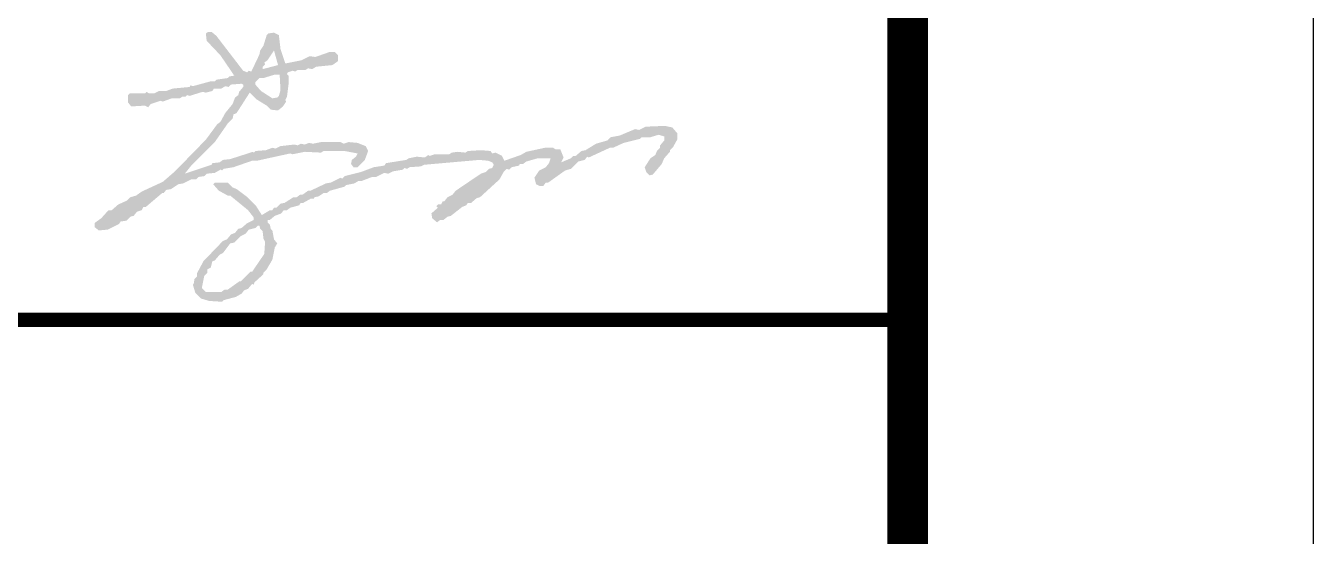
# Model space of a CAD drawing. Extents: x 3002737 to 4077523, y -995787 to -7267.
# Drawn here: x 3113661 to 3116835, y -983521 to -982261 of the extents above; entities that cross this region are included whole.
import ezdxf

# ---------------------------------------------------------------- set-up
doc = ezdxf.new("R2010")
doc.units = 0
doc.header["$LTSCALE"] = 1000
doc.header["$MEASUREMENT"] = 0
doc.layers.get('0').update_dxf_attribs({"linetype": 'CONTINUOUS'})
doc.layers.add('!!电气', color=1, linetype='CONTINUOUS')
doc.layers.add('yichutu', color=7, linetype='CONTINUOUS', true_color=0xffffff, plot=False)
doc.layers.add('图框', color=147, linetype='CONTINUOUS', lineweight=20)

# ---------------------------------------------------------------- blocks, each defined once
blk = doc.blocks.new('A$C086A1D60')
at = {"linetype": 'Continuous'}
h = blk.add_hatch(color=0, dxfattribs=at)
h.dxf.hatch_style = 1
h.paths.add_polyline_path([(5409.8, 11418.7), (5409.8, 11424.7), (5415.8, 11430.7), (5413.8, 11434.7), (5421.8, 11440.7), (5437.8, 11464.7), (5447.8, 11428.7)], flags=16)
h.paths.add_polyline_path([(5391.8, 11380.7), (5391.8, 11386.7), (5401.8, 11396.7), (5411.8, 11396.7), (5437.8, 11404.7), (5451.8, 11404.7), (5453.8, 11366.7), (5449.8, 11352.7), (5445.8, 11348.7), (5433.8, 11346.7), (5405.8, 11364.7)], flags=16)
h.paths.add_polyline_path([(5259.8, 10878.7), (5265.8, 10908.7), (5273.8, 10916.7), (5273.8, 10924.7), (5281.8, 10928.7), (5285.8, 10944.7), (5291.8, 10946.7), (5303.8, 10960.7), (5311.8, 10964.7), (5329.8, 10988.7), (5339.8, 10990.7), (5355.8, 11006.7), (5367.8, 11012.7), (5375.8, 11022.7), (5391.8, 11026.7), (5397.8, 11032.7), (5401.8, 11032.7), (5403.8, 11024.7), (5409.8, 11018.7), (5411.8, 11000.7), (5415.8, 10992.7), (5413.8, 10962.7), (5383.8, 10918.7), (5379.8, 10918.7), (5355.8, 10894.7), (5351.8, 10894.7), (5323.8, 10874.7), (5315.8, 10874.7), (5307.8, 10868.7), (5269.8, 10868.7)], flags=16)
h.paths.add_polyline_path([(5239.8, 10888.7), (5237.8, 10886.7), (5243.8, 10866.7), (5257.8, 10852.7), (5277.8, 10846.7), (5309.8, 10844.7), (5313.8, 10848.7), (5343.8, 10856.7), (5357.8, 10864.7), (5363.8, 10872.7), (5373.8, 10876.7), (5383.8, 10888.7), (5387.8, 10886.7), (5389.8, 10892.7), (5411.8, 10912.7), (5411.8, 10916.7), (5419.8, 10924.7), (5433.8, 10948.7), (5439.8, 10978.7), (5445.8, 10988.7), (5437.8, 10998.7), (5433.8, 11020.7), (5429.8, 11024.7), (5427.8, 11034.7), (5421.8, 11040.7), (5421.8, 11046.7), (5427.8, 11046.7), (5439.8, 11056.7), (5455.8, 11062.7), (5461.8, 11070.7), (5469.8, 11070.7), (5477.8, 11076.7), (5499.8, 11082.7), (5503.8, 11088.7), (5509.8, 11088.7), (5527.8, 11098.7), (5535.8, 11098.7), (5537.8, 11102.7), (5547.8, 11104.7), (5559.8, 11112.7), (5567.8, 11112.7), (5575.8, 11118.7), (5611.8, 11128.7), (5615.8, 11132.7), (5635.8, 11136.7), (5645.8, 11142.7), (5653.8, 11142.7), (5679.8, 11152.7), (5689.8, 11152.7), (5709.8, 11162.7), (5719.8, 11160.7), (5731.8, 11166.7), (5755.8, 11170.7), (5759.8, 11174.7), (5765.8, 11172.7), (5771.8, 11176.7), (5799.8, 11178.7), (5807.8, 11182.7), (5943.8, 11194.7), (5965.8, 11192.7), (5975.8, 11188.7), (5979.8, 11182.7), (5975.8, 11174.7), (5967.8, 11172.7), (5959.8, 11164.7), (5947.8, 11160.7), (5885.8, 11118.7), (5877.8, 11108.7), (5865.8, 11102.7), (5857.8, 11092.7), (5853.8, 11092.7), (5849.8, 11084.7), (5841.8, 11084.7), (5837.8, 11080.7), (5841.8, 11076.7), (5825.8, 11062.7), (5827.8, 11050.7), (5839.8, 11040.7), (5847.8, 11046.7), (5855.8, 11046.7), (5865.8, 11054.7), (5873.8, 11056.7), (5901.8, 11078.7), (5911.8, 11082.7), (5915.8, 11088.7), (5923.8, 11088.7), (5937.8, 11100.7), (5945.8, 11102.7), (5993.8, 11146.7), (6003.8, 11164.7), (6011.8, 11172.7), (6017.8, 11170.7), (6023.8, 11176.7), (6041.8, 11180.7), (6043.8, 11184.7), (6051.8, 11184.7), (6059.8, 11190.7), (6087.8, 11198.7), (6119.8, 11198.7), (6115.8, 11186.7), (6107.8, 11176.7), (6091.8, 11168.7), (6079.8, 11150.7), (6083.8, 11134.7), (6091.8, 11130.7), (6101.8, 11130.7), (6107.8, 11138.7), (6113.8, 11138.7), (6155.8, 11168.7), (6169.8, 11172.7), (6187.8, 11190.7), (6203.8, 11194.7), (6209.8, 11202.7), (6213.8, 11200.7), (6265.8, 11224.7), (6273.8, 11224.7), (6299.8, 11236.7), (6339.8, 11246.7), (6343.8, 11250.7), (6365.8, 11250.7), (6385.8, 11256.7), (6399.8, 11252.7), (6399.8, 11242.7), (6389.8, 11230.7), (6389.8, 11224.7), (6381.8, 11216.7), (6377.8, 11206.7), (6365.8, 11198.7), (6351.8, 11176.7), (6355.8, 11164.7), (6363.8, 11156.7), (6371.8, 11158.7), (6393.8, 11184.7), (6399.8, 11198.7), (6413.8, 11214.7), (6413.8, 11218.7), (6421.8, 11226.7), (6431.8, 11244.7), (6431.8, 11260.7), (6419.8, 11274.7), (6401.8, 11278.7), (6353.8, 11276.7), (6337.8, 11268.7), (6327.8, 11270.7), (6289.8, 11254.7), (6267.8, 11250.7), (6259.8, 11242.7), (6231.8, 11234.7), (6205.8, 11218.7), (6195.8, 11216.7), (6181.8, 11204.7), (6175.8, 11204.7), (6169.8, 11198.7), (6145.8, 11188.7), (6151.8, 11200.7), (6143.8, 11220.7), (6131.8, 11220.7), (6125.8, 11224.7), (6105.8, 11224.7), (6059.8, 11214.7), (6045.8, 11206.7), (6005.8, 11192.7), (5999.8, 11204.7), (5983.8, 11212.7), (5975.8, 11210.7), (5971.8, 11216.7), (5947.8, 11218.7), (5915.8, 11216.7), (5909.8, 11212.7), (5889.8, 11214.7), (5875.8, 11212.7), (5869.8, 11208.7), (5833.8, 11208.7), (5821.8, 11204.7), (5817.8, 11206.7), (5809.8, 11200.7), (5789.8, 11202.7), (5769.8, 11198.7), (5763.8, 11194.7), (5713.8, 11186.7), (5709.8, 11180.7), (5683.8, 11176.7), (5651.8, 11164.7), (5611.8, 11154.7), (5605.8, 11148.7), (5601.8, 11150.7), (5577.8, 11138.7), (5565.8, 11136.7), (5527.8, 11118.7), (5521.8, 11118.7), (5507.8, 11108.7), (5501.8, 11108.7), (5493.8, 11102.7), (5485.8, 11102.7), (5463.8, 11088.7), (5453.8, 11086.7), (5443.8, 11076.7), (5437.8, 11076.7), (5433.8, 11070.7), (5427.8, 11070.7), (5407.8, 11058.7), (5393.8, 11080.7), (5369.8, 11104.7), (5345.8, 11122.7), (5335.8, 11126.7), (5323.8, 11138.7), (5291.8, 11138.7), (5287.8, 11134.7), (5301.8, 11118.7), (5323.8, 11106.7), (5329.8, 11106.7), (5373.8, 11070.7), (5387.8, 11052.7), (5387.8, 11046.7), (5371.8, 11038.7), (5357.8, 11026.7), (5349.8, 11024.7), (5341.8, 11014.7), (5331.8, 11010.7), (5321.8, 10998.7), (5311.8, 10994.7), (5263.8, 10944.7), (5247.8, 10914.7), (5247.8, 10906.7), (5241.8, 10900.7)])
h.paths.add_polyline_path([(4997.8, 11040.7), (4995.8, 11038.7), (4995.8, 11028.7), (5005.8, 11020.7), (5027.8, 11022.7), (5055.8, 11036.7), (5059.8, 11042.7), (5073.8, 11044.7), (5083.8, 11054.7), (5091.8, 11056.7), (5099.8, 11066.7), (5111.8, 11070.7), (5115.8, 11078.7), (5121.8, 11078.7), (5161.8, 11112.7), (5165.8, 11112.7), (5171.8, 11120.7), (5183.8, 11122.7), (5201.8, 11134.7), (5213.8, 11136.7), (5233.8, 11146.7), (5245.8, 11146.7), (5251.8, 11152.7), (5265.8, 11154.7), (5271.8, 11160.7), (5291.8, 11162.7), (5305.8, 11170.7), (5309.8, 11168.7), (5313.8, 11172.7), (5337.8, 11176.7), (5383.8, 11192.7), (5395.8, 11192.7), (5477.8, 11210.7), (5483.8, 11208.7), (5513.8, 11214.7), (5553.8, 11212.7), (5559.8, 11216.7), (5611.8, 11216.7), (5643.8, 11210.7), (5639.8, 11202.7), (5629.8, 11194.7), (5627.8, 11184.7), (5633.8, 11176.7), (5643.8, 11176.7), (5661.8, 11194.7), (5669.8, 11216.7), (5663.8, 11228.7), (5643.8, 11236.7), (5621.8, 11238.7), (5609.8, 11234.7), (5601.8, 11238.7), (5553.8, 11238.7), (5533.8, 11234.7), (5523.8, 11236.7), (5513.8, 11232.7), (5503.8, 11234.7), (5495.8, 11230.7), (5487.8, 11232.7), (5453.8, 11228.7), (5441.8, 11222.7), (5433.8, 11224.7), (5417.8, 11218.7), (5391.8, 11216.7), (5387.8, 11212.7), (5385.8, 11214.7), (5329.8, 11196.7), (5311.8, 11194.7), (5303.8, 11188.7), (5285.8, 11186.7), (5283.8, 11182.7), (5217.8, 11160.7), (5233.8, 11180.7), (5291.8, 11238.7), (5323.8, 11284.7), (5335.8, 11296.7), (5337.8, 11306.7), (5345.8, 11310.7), (5377.8, 11360.7), (5393.8, 11344.7), (5419.8, 11328.7), (5429.8, 11318.7), (5447.8, 11316.7), (5459.8, 11326.7), (5467.8, 11338.7), (5465.8, 11342.7), (5469.8, 11350.7), (5473.8, 11382.7), (5473.8, 11402.7), (5469.8, 11406.7), (5471.8, 11410.7), (5483.8, 11414.7), (5489.8, 11412.7), (5495.8, 11416.7), (5515.8, 11416.7), (5521.8, 11420.7), (5531.8, 11418.7), (5541.8, 11424.7), (5581.8, 11428.7), (5595.8, 11438.7), (5595.8, 11452.7), (5587.8, 11460.7), (5573.8, 11460.7), (5539.8, 11448.7), (5525.8, 11450.7), (5505.8, 11440.7), (5465.8, 11432.7), (5453.8, 11468.7), (5449.8, 11502.7), (5437.8, 11508.7), (5423.8, 11506.7), (5419.8, 11502.7), (5411.8, 11476.7), (5403.8, 11464.7), (5401.8, 11454.7), (5381.8, 11412.7), (5375.8, 11414.7), (5371.8, 11410.7), (5361.8, 11414.7), (5295.8, 11500.7), (5283.8, 11510.7), (5275.8, 11510.7), (5269.8, 11506.7), (5271.8, 11488.7), (5305.8, 11452.7), (5339.8, 11402.7), (5327.8, 11400.7), (5323.8, 11396.7), (5295.8, 11392.7), (5291.8, 11388.7), (5281.8, 11388.7), (5237.8, 11376.7), (5231.8, 11378.7), (5229.8, 11374.7), (5187.8, 11370.7), (5171.8, 11364.7), (5153.8, 11364.7), (5141.8, 11358.7), (5129.8, 11358.7), (5123.8, 11362.7), (5119.8, 11358.7), (5081.8, 11358.7), (5077.8, 11354.7), (5077.8, 11336.7), (5085.8, 11326.7), (5119.8, 11328.7), (5127.8, 11324.7), (5133.8, 11332.7), (5157.8, 11340.7), (5163.8, 11338.7), (5185.8, 11346.7), (5205.8, 11346.7), (5211.8, 11350.7), (5219.8, 11350.7), (5223.8, 11354.7), (5229.8, 11352.7), (5261.8, 11362.7), (5269.8, 11360.7), (5285.8, 11364.7), (5289.8, 11370.7), (5307.8, 11370.7), (5317.8, 11376.7), (5325.8, 11374.7), (5331.8, 11380.7), (5357.8, 11382.7), (5361.8, 11380.7), (5361.8, 11374.7), (5351.8, 11362.7), (5349.8, 11354.7), (5341.8, 11348.7), (5335.8, 11332.7), (5317.8, 11310.7), (5305.8, 11288.7), (5297.8, 11282.7), (5269.8, 11244.7), (5193.8, 11166.7), (5163.8, 11140.7), (5111.8, 11116.7), (5097.8, 11106.7), (5083.8, 11102.7), (5075.8, 11094.7), (5053.8, 11084.7), (5037.8, 11070.7), (5029.8, 11070.7), (5011.8, 11050.7)])
at = {"layer": '图框', "const_width": 35}
blk.add_lwpolyline([(0, 10800.3), (7000, 10800.3)], dxfattribs=at)

msp = doc.modelspace()

# ---------------------------------------------------------------- linework, layer by layer
at = {"layer": 'yichutu', "color": 7, "true_color": 0xffffff}
msp.add_lwpolyline([(3032735, -994786.6), (3032735, -935386.6), (3116835, -935386.6), (3116835, -994786.6)], close=True, dxfattribs=at)
at = {"layer": '图框'}
msp.add_lwpolyline([(3032735, -935386.6), (3116835, -935386.6), (3116835, -994786.6), (3032735, -994786.6)], close=True, dxfattribs=at)
msp.add_lwpolyline([(3032735, -935386.6), (3116835, -935386.6), (3116835, -994786.6), (3032735, -994786.6)], close=True, dxfattribs=at)
at = {"layer": '图框', "const_width": 100}
msp.add_lwpolyline([(3115835, -993786.6), (3115835, -936386.6), (3035235, -936386.6), (3035235, -993786.6)], close=True, dxfattribs=at)

# ---------------------------------------------------------------- block references
at = {"layer": '!!电气'}
msp.add_blockref('A$C086A1D60', (3108835, -993786.6), dxfattribs=at)

doc.saveas('drawing.dxf')
